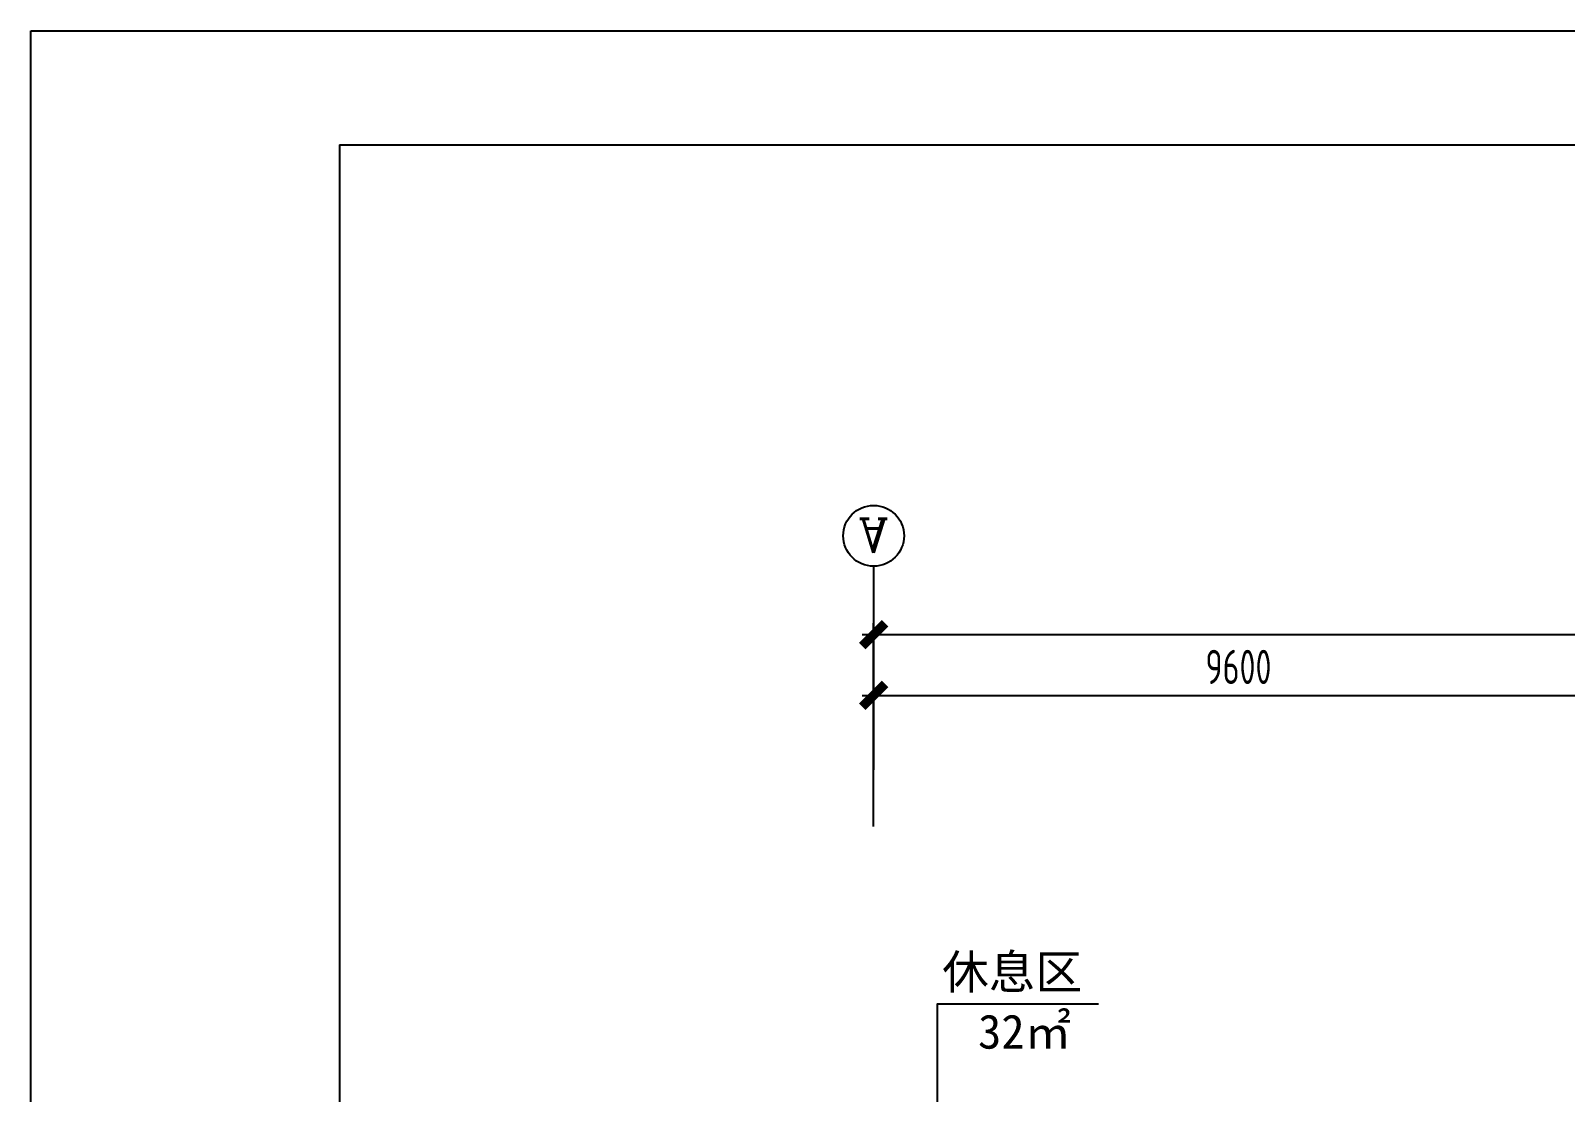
# Model space of a CAD drawing. Header units: inches. Extents: x 10 to 166961, y -47 to 131592.
# Drawn here: x 83532 to 103723, y 45450 to 59418 of the extents above; entities that cross this region are included whole.
import ezdxf
from ezdxf.enums import TextEntityAlignment as Align

# ---------------------------------------------------------------- set-up
doc = ezdxf.new("R2010")
doc.units = ezdxf.units.IN
doc.header["$MEASUREMENT"] = 0
for name, color, linetype in [('6', 6, 'Continuous'), ('AXIS_TEXT', 7, 'Continuous'), ('PUB_DIM', 3, 'Continuous'), ('TK', 3, 'Continuous'), ('z', 2, 'Continuous'), ('尺寸3', 31, 'Continuous')]:
    doc.layers.add(name, color=color, linetype=linetype)
doc.styles.add('COMPLEX', font='COMPLEX')
doc.styles.add('F', font='')
doc.styles.add('GBSTYLE', font='gbxwxt.shx', dxfattribs={"width": 0.8, "bigfont": 'gbhzfs.shx'})
doc.styles.get('F').set_extended_font_data('SimHei')

# ---------------------------------------------------------------- blocks, each defined once
blk = doc.blocks.new('_ArchTick')
at = {"color": 0, "linetype": 'ByBlock', "const_width": 0.4}
blk.add_lwpolyline([(-0.5, -0.5), (0.5, 0.5)], dxfattribs=at)
blk = doc.blocks.new('A$C03CA08DD')
at = {"layer": '6', "color": 6}
for p, q in [((0, 59465), (83429, 59465)), ((0, 0), (0, 59465))]:
    blk.add_line(p, q, dxfattribs=at)
at = {"layer": 'TK', "color": 4, "linetype": 'ByBlock', "lineweight": -2}
for q in [(81817, 57965), (4061, 1500)]:
    blk.add_line((4061, 57965), q, dxfattribs=at)

msp = doc.modelspace()

# ---------------------------------------------------------------- linework, layer by layer
msp.add_circle((94623, 52772), 400)
at = {"layer": 'PUB_DIM', "color": 6}
msp.add_line((94623, 52372), (94623, 49692), dxfattribs=at)
at = {"layer": 'PUB_DIM', "transparency": 16777216}
for p, q in [((94623, 48947), (94623, 51622)), ((94473, 51472), (152373, 51472)), ((94623, 49722), (94623, 50822)), ((94473, 50672), (104373, 50672))]:
    msp.add_line(p, q, dxfattribs=at)
at = {"layer": '尺寸3', "color": 252}
msp.add_lwpolyline([(95462, 43055), (95462, 46615), (97583, 46615)], dxfattribs=at)

# ---------------------------------------------------------------- block references
msp.add_blockref('A$C03CA08DD', (83532, -47))
at = {"layer": 'PUB_DIM', "xscale": 300, "yscale": 300, "zscale": 300, "rotation": 180}
for p in [(94623, 51472), (94623, 50672)]:
    msp.add_blockref('_ArchTick', p, dxfattribs=at)

# ---------------------------------------------------------------- texts
at = {"layer": 'AXIS_TEXT', "style": 'COMPLEX', "text_generation_flag": 4, "width": 1.041667}
msp.add_attdef('A', text='', height=448, dxfattribs=at).set_placement((94423, 52996), (94823, 52996), align=Align.FIT)
at = {"layer": 'PUB_DIM', "color": 7, "transparency": 16777216, "insert": (99423, 51047), "char_height": 450, "attachment_point": 5, "style": 'GBSTYLE'}
msp.add_mtext('\\A1;9600', dxfattribs=at)
at = {"layer": 'z', "color": 252, "style": 'F'}
for s, p in [('休息区', (95524, 46809)), ('32㎡', (95997, 46024))]:
    msp.add_text(s, height=450, dxfattribs=at).set_placement(p)

doc.saveas('drawing.dxf')
